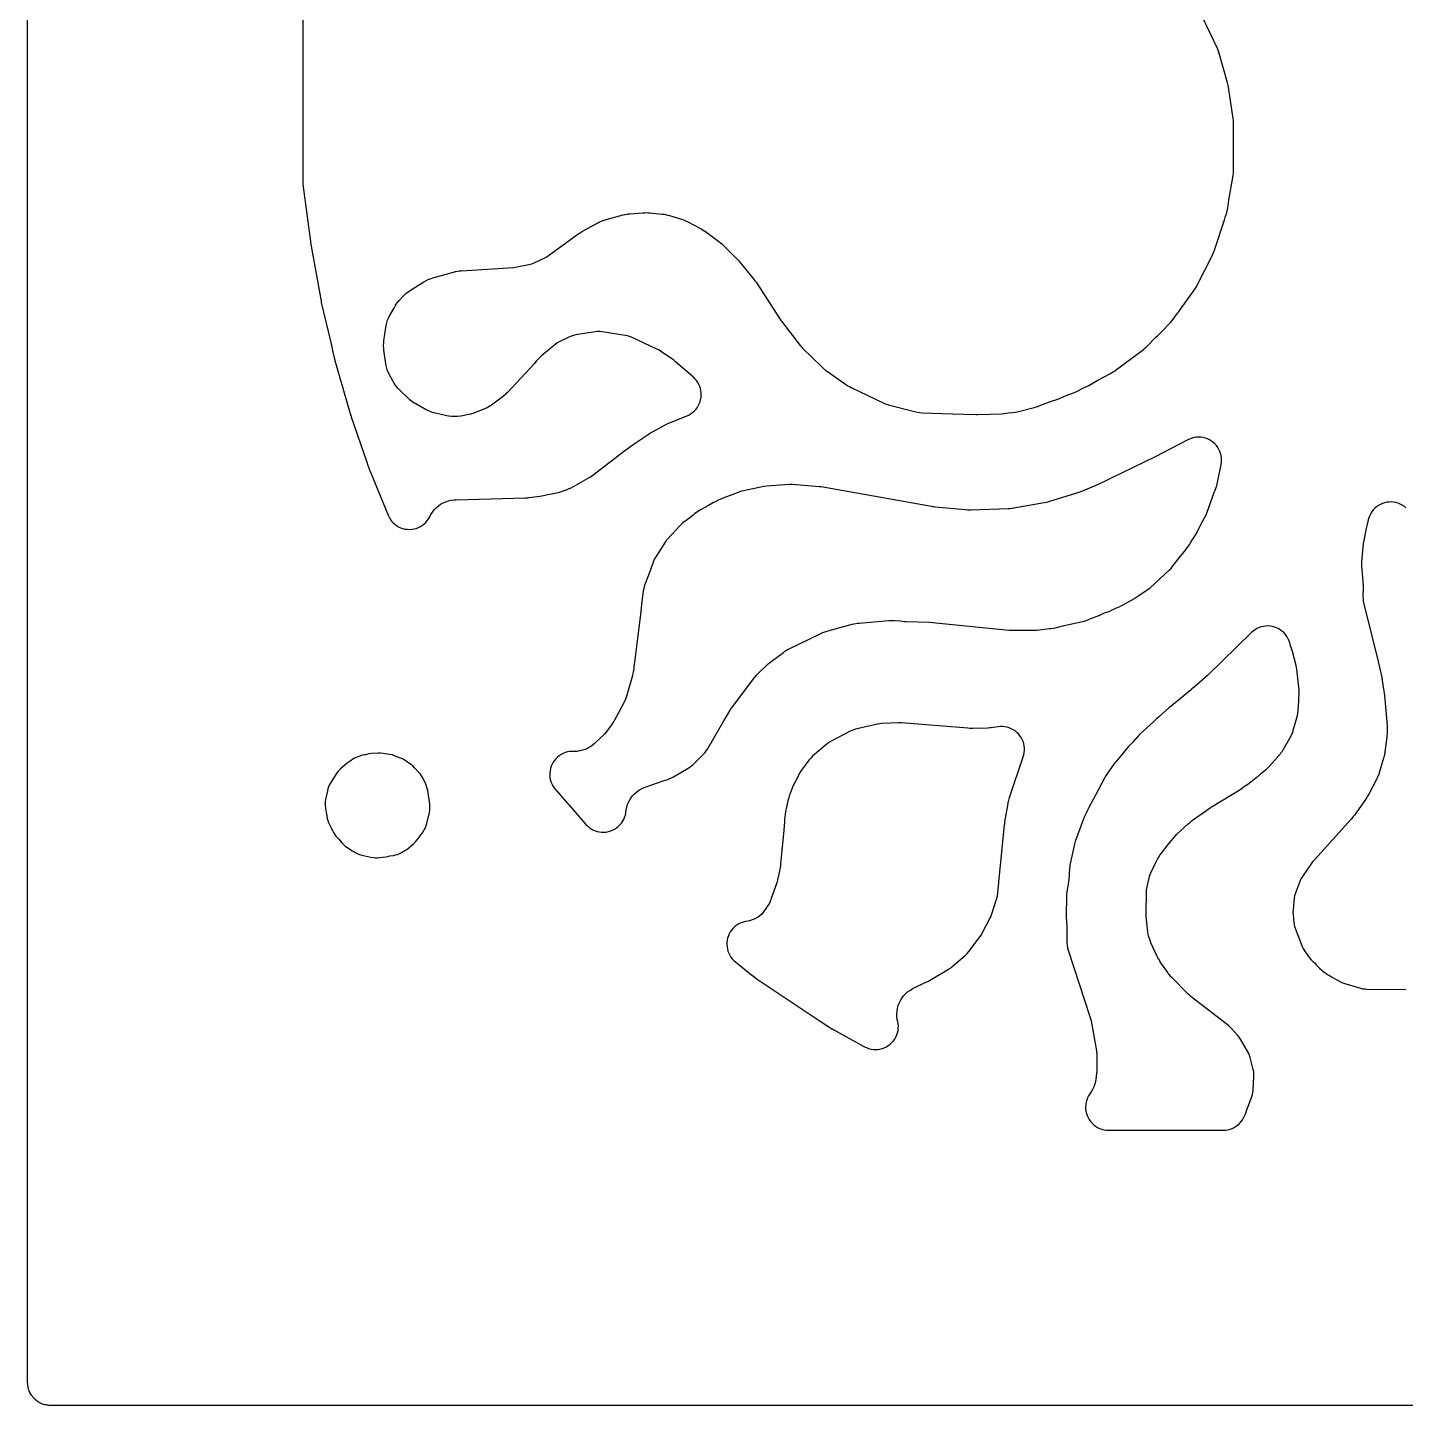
# Model space of a CAD drawing. Header units: millimetres. Extents: x 0 to 300, y 0 to 300.
# Drawn here: x -0.1 to 150, y -0.1 to 150 of the extents above; entities that cross this region are included whole.
import ezdxf

# ---------------------------------------------------------------- set-up
doc = ezdxf.new("R2010")
doc.units = ezdxf.units.MM
doc.layers.add('CUT', color=7, linetype='CONTINUOUS')

msp = doc.modelspace()

# ---------------------------------------------------------------- linework, layer by layer
at = {"layer": 'CUT'}
for points in [[(297.0775, -0.15), (7.3913, -0.15), (3, -0.15), (2.9457, -0.15), (2.4114, -0.15), (2.2197, -0.1406), (2.1053, -0.135), (1.9757, -0.1157), (1.8629, -0.099), (1.8116, -0.0862), (1.8032, -0.0841), (1.7889, -0.0805), (1.7352, -0.067), (1.6252, -0.0395), (1.5241, -0.0033), (1.5123, 0.0009), (1.5061, 0.0031), (1.5006, 0.0051), (1.3944, 0.0431), (1.3265, 0.0752), (1.2828, 0.0959), (1.2757, 0.0992), (1.274, 0.1), (1.1729, 0.1479), (1.1319, 0.1724), (1.1234, 0.1776), (1.0928, 0.1959), (1.0578, 0.2169), (0.9627, 0.2738), (0.8821, 0.3336), (0.8821, 0.3337), (0.8811, 0.3344), (0.854, 0.3545), (0.7659, 0.4198), (0.7205, 0.461), (0.7179, 0.4634), (0.6943, 0.4847), (0.6645, 0.5118), (0.5844, 0.5844), (0.5323, 0.6418), (0.5165, 0.6593), (0.5038, 0.6732), (0.4911, 0.6873), (0.4198, 0.7659), (0.3356, 0.8795), (0.2738, 0.9627), (0.1994, 1.087), (0.1479, 1.1729), (0.1411, 1.1873), (0.1324, 1.2057), (0.1176, 1.2368), (0.0838, 1.3083), (0.0431, 1.3944), (-0.01, 1.5428), (-0.0395, 1.6252), (-0.0812, 1.7916), (-0.099, 1.8629), (-0.129, 2.065), (-0.135, 2.1053), (-0.15, 2.4114), (-0.15, 297.5872)], [(29.85, 152.5182), (29.85, 132.9632), (29.872, 132.6321), (30.666, 126.6904), (30.6753, 126.6269), (30.6776, 126.6127), (30.6855, 126.5659), (31.8324, 120.1721), (31.837, 120.147), (31.8379, 120.1425), (31.8603, 120.0372), (32.9224, 115.5172), (33.0757, 114.8133), (33.0826, 114.7823), (33.0839, 114.7769), (33.1173, 114.648), (33.1682, 114.4713), (33.3128, 113.8556), (33.3185, 113.832), (33.3195, 113.8278), (33.3458, 113.7292), (35.0888, 107.6978), (35.0957, 107.6745), (35.0969, 107.6704), (35.1282, 107.5731), (36.8251, 102.6498), (36.9398, 102.2869), (37.0228, 102.0621), (37.048, 102.003), (37.1603, 101.6772), (37.1695, 101.6509), (37.1712, 101.6462), (37.2131, 101.5369), (39.1347, 96.8609), (39.2402, 96.6364), (39.3675, 96.4234), (39.5153, 96.2242), (39.6821, 96.0405), (39.8663, 95.8743), (40.0661, 95.7272), (40.2794, 95.6005), (40.5043, 95.4957), (40.7384, 95.4137), (40.9795, 95.3552), (41.2253, 95.321), (41.4732, 95.3113), (41.7208, 95.3262), (41.9658, 95.3655), (42.2056, 95.429), (42.438, 95.5159), (42.6606, 95.6254), (42.8712, 95.7565), (43.0679, 95.9078), (43.2486, 96.0778), (43.4115, 96.2649), (43.5551, 96.4672), (43.6779, 96.6828), (43.8126, 96.949), (43.9777, 97.2088), (44.1674, 97.4511), (44.3799, 97.6738), (44.6131, 97.8746), (44.8649, 98.0517), (45.1327, 98.2033), (45.4141, 98.328), (45.7063, 98.4246), (46.0066, 98.4922), (46.3414, 98.5337), (46.3741, 98.5361), (46.5575, 98.5453), (54.1189, 98.7381), (54.3645, 98.7617), (54.3717, 98.7622), (54.382, 98.7634), (54.4691, 98.7718), (54.5192, 98.7802), (55.6749, 98.9216), (55.8774, 98.9549), (56.0765, 99.0047), (56.3699, 99.0909), (57.3066, 99.2482), (57.5043, 99.2897), (57.6981, 99.347), (58.6621, 99.6751), (58.8729, 99.7577), (59.0755, 99.8591), (61.1289, 101.0058), (61.2888, 101.1031), (61.441, 101.2121), (64.1487, 103.3097), (64.2728, 103.4019), (64.4188, 103.5105), (64.7866, 103.7842), (65.8517, 104.5764), (67.4606, 105.6558), (67.6189, 105.7564), (67.728, 105.8219), (67.8911, 105.9144), (69.5515, 106.8021), (69.745, 106.8984), (69.8782, 106.96), (70.0769, 107.0451), (71.6758, 107.6756), (71.8979, 107.776), (72.1092, 107.8975), (72.3076, 108.039), (72.4913, 108.1991), (72.6585, 108.3764), (72.8077, 108.5691), (72.9374, 108.7755), (73.0465, 108.9934), (73.1337, 109.221), (73.1984, 109.4559), (73.2399, 109.6961), (73.2579, 109.9392), (73.252, 110.1828), (73.2225, 110.4247), (73.1696, 110.6626), (73.0937, 110.8942), (72.9957, 111.1173), (72.8764, 111.3299), (72.737, 111.5298), (72.5788, 111.7151), (72.4032, 111.8842), (70.4709, 113.5721), (70.2599, 113.7372), (68.8151, 114.7486), (68.6309, 114.866), (68.4371, 114.9668), (65.6741, 116.2539), (65.4521, 116.3446), (65.2225, 116.4136), (64.9873, 116.4603), (62.4596, 116.8374), (62.2098, 116.8619), (61.9588, 116.8613), (61.7091, 116.8355), (59.5932, 116.5086), (59.3525, 116.4592), (59.1179, 116.3864), (58.8915, 116.291), (57.7963, 115.7644), (57.5338, 115.6181), (57.2906, 115.4414), (56.0577, 114.4263), (55.813, 114.1956), (55.6273, 113.9952), (55.5614, 113.9372), (55.4207, 113.8031), (55.2908, 113.6585), (55.0793, 113.4039), (52.1432, 110.2358), (52.0176, 110.1066), (51.9946, 110.0841), (51.7256, 109.8446), (51.7005, 109.8244), (51.5577, 109.7146), (50.4003, 108.8687), (50.2719, 108.7789), (50.2486, 108.7633), (50.0026, 108.6133), (49.745, 108.4843), (49.7194, 108.4728), (49.5752, 108.4116), (48.5719, 108.0104), (48.415, 107.9517), (48.3867, 107.9418), (48.1601, 107.8739), (48.0766, 107.8559), (47.2409, 107.6952), (47.065, 107.6657), (47.0334, 107.6612), (46.6785, 107.6274), (46.6467, 107.6259), (46.4684, 107.6218), (46.157, 107.6219), (46.0454, 107.6261), (45.7398, 107.6651), (45.7103, 107.6702), (45.5458, 107.7025), (44.3063, 107.975), (44.1321, 108.0177), (44.1011, 108.0261), (43.7874, 108.1273), (43.4848, 108.258), (43.456, 108.2721), (43.2968, 108.3548), (42.1519, 108.9854), (42.01, 109.0676), (41.9849, 109.0829), (41.7345, 109.2509), (41.4997, 109.4402), (41.4776, 109.4596), (41.3569, 109.5707), (40.3782, 110.512), (40.2421, 110.6498), (40.2184, 110.6751), (39.9887, 110.947), (39.7882, 111.2412), (39.7702, 111.2708), (39.6738, 111.4388), (39.2922, 112.146), (39.2158, 112.2954), (39.2027, 112.3225), (39.0811, 112.606), (38.9936, 112.8735), (38.9244, 113.1742), (38.919, 113.2037), (38.8924, 113.3694), (38.6914, 114.8291), (38.6721, 114.9982), (38.6693, 115.0285), (38.6549, 115.3409), (38.6689, 115.6533), (38.6716, 115.6836), (38.6907, 115.8527), (38.8911, 117.3226), (38.9182, 117.4924), (38.9237, 117.5227), (38.9949, 117.8307), (39.0854, 118.1046), (39.2116, 118.3944), (39.2251, 118.422), (39.3045, 118.5746), (39.8187, 119.5106), (39.9316, 119.7024), (39.9527, 119.7359), (40.2116, 120.0976), (40.2365, 120.1284), (40.3816, 120.2972), (40.7069, 120.6536), (40.8219, 120.7741), (40.8429, 120.7951), (41.0684, 121.002), (41.3114, 121.188), (41.3358, 121.205), (41.4744, 121.2972), (43.0167, 122.2741), (43.1735, 122.3681), (43.2019, 122.3842), (43.5018, 122.5355), (43.8151, 122.6568), (43.846, 122.6671), (44.0208, 122.7205), (46.2834, 123.3519), (46.472, 123.3993), (46.5059, 123.4069), (46.8892, 123.4721), (46.9236, 123.4761), (47.1173, 123.4937), (52.8334, 123.8638), (53.1647, 123.9076), (54.491, 124.1743), (54.784, 124.252), (55.0655, 124.3646), (56.2094, 124.9046), (56.4211, 125.0173), (56.6211, 125.1497), (59.6573, 127.3776), (59.8559, 127.5138), (59.9936, 127.6018), (60.2006, 127.725), (61.9836, 128.7096), (62.1864, 128.8137), (62.223, 128.8311), (62.6456, 129.0013), (62.684, 129.0142), (62.9023, 129.0798), (64.7537, 129.575), (64.9176, 129.6149), (64.947, 129.6214), (65.2794, 129.6789), (65.3093, 129.6827), (65.4771, 129.7002), (66.914, 129.8175), (67.0823, 129.8274), (67.1124, 129.8285), (67.4494, 129.8257), (67.4796, 129.8241), (67.6477, 129.8113), (69.017, 129.6761), (69.204, 129.6529), (69.2372, 129.6479), (69.6064, 129.5735), (69.639, 129.5652), (69.8204, 129.5141), (71.1274, 129.1107), (71.2887, 129.0568), (71.3174, 129.0466), (71.6318, 128.9173), (71.6594, 128.9044), (71.8119, 128.8292), (73.1814, 128.1148), (73.315, 128.0416), (73.3387, 128.028), (73.5964, 127.8657), (73.6189, 127.8502), (73.7426, 127.7614), (75.1617, 126.6974), (75.3589, 126.5389), (75.4891, 126.4268), (75.6752, 126.2553), (77.1068, 124.8438), (77.2491, 124.6955), (77.343, 124.5922), (77.477, 124.4364), (78.9185, 122.664), (79.0389, 122.5078), (79.1178, 122.3995), (79.2298, 122.2372), (81.8887, 118.1576), (81.9095, 118.1262), (81.9133, 118.1205), (82.0059, 117.9921), (84.0513, 115.3347), (84.2865, 115.0701), (86.394, 113.014), (86.5454, 112.8779), (86.7074, 112.7545), (86.7581, 112.7191), (86.843, 112.6423), (87.0192, 112.5093), (89.2513, 110.9744), (89.4168, 110.8698), (89.59, 110.7786), (93.1618, 109.0718), (93.4043, 108.9712), (93.6559, 108.8966), (93.7772, 108.8675), (96.7919, 108.0902), (97.0684, 108.0354), (97.3493, 108.012), (100.6784, 107.9231), (103.1697, 107.8177), (103.376, 107.8174), (105.9704, 107.9219), (106.2757, 107.9531), (106.7125, 108.025), (107.2273, 108.0562), (107.4662, 108.0822), (107.7016, 108.1311), (109.5479, 108.6082), (109.795, 108.6859), (111.3396, 109.2612), (112.1333, 109.5131), (112.382, 109.6068), (113.0246, 109.8888), (113.9413, 110.2302), (114.2485, 110.3689), (114.8408, 110.6859), (115.1776, 110.8337), (115.4147, 110.9532), (116.4899, 111.5685), (117.9271, 112.3377), (118.0861, 112.4305), (118.2378, 112.5348), (121.4545, 114.9234), (121.6062, 115.0455), (121.7479, 115.179), (122.8396, 116.2908), (122.9712, 116.4096), (123.1648, 116.6046), (123.3271, 116.7873), (124.4653, 117.9464), (124.5912, 118.0847), (124.7064, 118.2319), (125.1754, 118.8796), (125.2643, 118.9922), (125.4813, 119.3021), (126.9878, 121.383), (127.0945, 121.543), (127.1887, 121.7108), (128.9769, 125.2075), (129.0586, 125.3839), (129.1264, 125.5662), (129.2168, 125.8416), (129.2394, 125.8905), (129.308, 126.077), (130.269, 129.047), (130.4065, 129.4659), (130.4134, 129.4936), (130.5286, 129.8496), (130.5909, 130.0786), (130.6312, 130.3125), (130.7375, 131.1729), (131.2234, 133.8797), (131.2528, 134.0987), (131.2627, 134.3194), (131.2668, 139.6938), (131.2596, 139.8854), (131.2378, 140.0759), (130.8208, 142.7857), (130.8, 142.9742), (130.7677, 143.1837), (130.7455, 143.2755), (130.685, 143.6683), (130.6193, 143.9703), (129.6699, 147.3175), (129.6032, 147.5196), (129.5195, 147.7152), (127.8464, 151.2086)], [(150.0424, 97.6786), (149.8494, 97.8323), (149.6423, 97.9662), (149.4229, 98.079), (149.1935, 98.1697), (148.9563, 98.2374), (148.7136, 98.2813), (148.4677, 98.3011), (148.2211, 98.2966), (147.9761, 98.2678), (147.7351, 98.215), (147.5006, 98.1387), (147.2746, 98.0396), (147.0596, 97.9188), (146.8575, 97.7774), (146.6703, 97.6167), (146.4999, 97.4384), (146.3478, 97.2441), (146.2157, 97.0358), (146.1047, 96.8155), (146.016, 96.5853), (145.9504, 96.3475), (145.9123, 96.1771), (145.8912, 96.1162), (145.8291, 95.9073), (145.7853, 95.6937), (145.7378, 95.3964), (145.4514, 94.1145), (145.4003, 93.7823), (145.229, 91.7797), (145.22, 91.581), (145.2267, 91.3822), (145.3563, 89.6308), (145.3743, 89.3577), (145.3799, 89.3129), (145.4071, 88.9447), (145.3737, 88.0034), (145.3763, 87.7711), (145.4004, 87.5401), (145.4458, 87.3123), (146.9199, 81.3763), (147.4166, 79.1746), (147.4428, 79.0483), (147.4592, 78.962), (147.4811, 78.8346), (147.7338, 77.1964), (147.9917, 73.928), (148.0032, 73.6533), (148.0042, 73.4667), (147.9956, 73.1919), (147.9615, 72.69), (147.7623, 71.058), (147.7398, 70.9012), (147.7352, 70.8732), (147.6704, 70.5632), (147.6634, 70.5357), (147.6213, 70.383), (147.143, 68.7826), (147.0862, 68.6083), (147.0753, 68.5774), (146.9367, 68.2383), (146.9228, 68.2086), (146.8412, 68.0445), (146.0048, 66.461), (145.8776, 66.239), (145.7863, 66.0914), (145.6443, 65.8786), (144.4321, 64.1893), (144.3057, 64.0231), (144.2168, 63.9128), (144.0814, 63.7539), (140.0792, 59.3156), (139.8886, 59.0762), (138.7737, 57.4855), (138.6141, 57.2254), (138.4874, 56.9477), (138.0402, 55.7844), (137.9708, 55.5773), (137.9198, 55.365), (137.8875, 55.149), (137.7509, 53.8521), (137.7372, 53.5936), (137.7503, 53.3351), (137.8369, 52.4908), (137.8692, 52.2723), (137.9206, 52.0575), (137.9907, 51.8481), (138.7547, 49.8631), (138.8437, 49.6594), (138.9504, 49.4644), (139.074, 49.2797), (139.5573, 48.6227), (139.7433, 48.3986), (139.9541, 48.1975), (140.1081, 48.0669), (140.2764, 47.8548), (140.4439, 47.6643), (140.6299, 47.4918), (141.13, 47.0731), (141.3464, 46.9109), (141.5791, 46.7731), (141.7334, 46.6927), (141.9258, 46.5481), (142.1817, 46.3997), (143.0803, 45.947), (143.2936, 45.8518), (143.5148, 45.7769), (145.1128, 45.3178), (145.3338, 45.265), (145.5587, 45.2326), (145.7856, 45.2207), (149.8217, 45.1923), (150.0412, 45.2004)]]:
    msp.add_lwpolyline(points, dxfattribs=at)
for points in [[(58.4413, 70.9886), (58.214, 70.8981), (57.9967, 70.7857), (57.7913, 70.6526), (57.6, 70.5001), (57.4245, 70.3296), (57.2665, 70.1428), (57.1275, 69.9414), (57.0088, 69.7274), (56.9117, 69.5029), (56.837, 69.2699), (56.7854, 69.0307), (56.7574, 68.7876), (56.7533, 68.543), (56.7732, 68.2991), (56.8168, 68.0583), (56.8837, 67.823), (56.9734, 67.5953), (57.0848, 67.3775), (57.217, 67.1716), (57.3687, 66.9796), (58.587, 65.584), (58.8351, 65.2941), (58.9016, 65.2237), (60.6922, 63.1727), (60.8627, 62.9957), (61.0498, 62.8363), (61.2516, 62.6961), (61.4662, 62.5763), (61.6916, 62.4782), (61.9255, 62.4028), (62.1656, 62.3506), (62.4098, 62.3223), (62.6555, 62.3181), (62.9004, 62.338), (63.1423, 62.3819), (63.3786, 62.4493), (63.6072, 62.5396), (63.8258, 62.6519), (64.0323, 62.7851), (64.2247, 62.938), (64.4013, 63.109), (64.5601, 63.2965), (64.6998, 63.4987), (64.8189, 63.7137), (64.9164, 63.9393), (64.9913, 64.1734), (65.0428, 64.4137), (65.0615, 64.5788), (65.0624, 64.5787), (65.0626, 64.5808), (65.1169, 64.914), (65.196, 65.2117), (65.3037, 65.5002), (65.4392, 65.7768), (65.6011, 66.0388), (65.7879, 66.2837), (65.9977, 66.5092), (66.2285, 66.713), (66.4782, 66.8934), (66.7444, 67.0484), (67.0513, 67.1889), (67.0818, 67.2011), (67.2539, 67.2651), (69.1069, 67.9029), (69.3437, 67.9789), (69.5069, 68.0406), (69.7779, 68.1339), (70.0045, 68.2244), (70.2212, 68.3367), (71.8542, 69.2864), (72.0372, 69.4038), (72.2093, 69.5366), (72.3692, 69.6839), (73.5358, 70.856), (73.6805, 71.0143), (73.811, 71.1844), (73.9264, 71.3651), (75.7236, 74.4634), (76.3612, 75.5461), (76.4278, 75.6468), (76.5549, 75.8272), (78.9938, 79.0798), (79.0924, 79.2057), (79.1105, 79.2278), (79.3234, 79.4664), (79.3434, 79.4869), (79.4573, 79.5991), (80.5673, 80.6475), (80.7319, 80.7941), (80.8465, 80.8902), (81.0194, 81.0268), (82.209, 81.9112), (82.3514, 82.012), (82.3772, 82.0294), (82.6752, 82.2106), (82.7026, 82.2255), (82.8576, 82.3055), (86.2217, 83.9439), (86.3802, 84.0166), (86.4088, 84.0289), (86.735, 84.1518), (86.7646, 84.1614), (86.9316, 84.2113), (89.7156, 84.9735), (89.8837, 85.0154), (89.9139, 85.0222), (90.2548, 85.0824), (90.2855, 85.0864), (90.4577, 85.1046), (93.7148, 85.3739), (93.9366, 85.3857), (94.0874, 85.3892), (94.3096, 85.3878), (94.9747, 85.3638), (95.1079, 85.3266), (95.3505, 85.2841), (95.5961, 85.2656), (98.0934, 85.2012), (106.8337, 84.3295), (107.1067, 84.3173), (109.8428, 84.3446), (110.13, 84.3641), (111.2055, 84.4994), (111.2662, 84.504), (111.3408, 84.5165), (111.6756, 84.5586), (111.9756, 84.6152), (112.802, 84.8239), (114.6736, 85.227), (114.8838, 85.2819), (115.0885, 85.3549), (115.4701, 85.5099), (115.6581, 85.5722), (116.0209, 85.7221), (116.4083, 85.8482), (116.6814, 85.9552), (117.2199, 86.2036), (117.7735, 86.4187), (118.0327, 86.5368), (118.155, 86.6011), (118.4325, 86.7139), (118.5123, 86.7515), (118.8141, 86.8762), (119.0866, 87.0087), (120.4706, 87.7884), (120.5022, 87.8066), (120.5081, 87.81), (120.6381, 87.8912), (120.7707, 87.9798), (120.8162, 88.0084), (120.8469, 88.0307), (121.866, 88.7116), (122.0221, 88.8249), (122.1691, 88.9499), (124.3037, 90.9123), (124.4574, 91.0665), (124.5971, 91.2334), (125.4974, 92.41), (125.7096, 92.6431), (125.9222, 92.9117), (126.2754, 93.4266), (126.4875, 93.7038), (126.5952, 93.856), (126.6913, 94.0158), (126.7397, 94.1037), (126.9808, 94.4552), (127.1552, 94.7512), (127.4362, 95.3133), (127.5003, 95.4184), (127.6406, 95.6827), (127.7846, 95.9984), (128.2349, 96.815), (128.326, 96.9973), (128.4019, 97.1864), (129.168, 99.3459), (129.2091, 99.4583), (129.2151, 99.4787), (129.4292, 100.0822), (129.5261, 100.4358), (129.9087, 102.3817), (129.944, 102.623), (129.9557, 102.8665), (129.9435, 103.11), (129.9077, 103.3512), (129.8486, 103.5878), (129.7667, 103.8174), (129.6628, 104.038), (129.538, 104.2475), (129.3933, 104.4437), (129.2302, 104.625), (129.0502, 104.7895), (128.855, 104.9357), (128.6466, 105.0621), (128.4268, 105.1677), (128.1977, 105.2513), (127.9616, 105.3123), (127.7207, 105.3499), (127.4773, 105.3639), (127.2337, 105.3541), (126.9921, 105.3207), (126.755, 105.2638), (126.5246, 105.1841), (126.303, 105.0824), (122.7317, 103.2268), (117.9305, 100.8892), (117.3623, 100.6126), (117.288, 100.5764), (116.5284, 100.2066), (114.8867, 99.5153), (114.7112, 99.4465), (114.5908, 99.4028), (114.412, 99.343), (111.1983, 98.356), (110.9854, 98.2974), (110.8397, 98.2619), (110.6237, 98.2159), (107.3125, 97.6128), (107.1758, 97.5905), (107.1513, 97.587), (106.876, 97.5576), (106.8512, 97.5559), (106.7129, 97.5488), (102.6752, 97.4177), (102.441, 97.4174), (102.2821, 97.4222), (102.0483, 97.4365), (98.7606, 97.7414), (98.6046, 97.7592), (98.4988, 97.7735), (98.3437, 97.7978), (86.3461, 99.9344), (86.1095, 99.965), (83.21, 100.1996), (83.0197, 100.2078), (82.8293, 100.2014), (80.4245, 100.0287), (80.0957, 99.983), (77.8491, 99.5169), (77.6567, 99.4689), (77.4686, 99.4058), (75.3494, 98.6002), (75.0396, 98.4576), (74.7677, 98.3091), (74.7638, 98.3075), (74.5852, 98.2276), (74.4134, 98.1339), (74.0533, 97.919), (73.1767, 97.4403), (73.0125, 97.3424), (72.8564, 97.2321), (72.6893, 97.1044), (72.5261, 96.9978), (72.3669, 96.8745), (72.1504, 96.6924), (71.2373, 95.9942), (71.0699, 95.8542), (70.9154, 95.7002), (69.5839, 94.252), (69.4452, 94.0875), (69.3212, 93.9117), (68.3071, 92.3339), (68.1712, 92.0943), (68.0624, 91.8413), (67.6823, 90.8026), (67.1196, 89.3217), (67.0305, 89.0373), (67.0085, 88.9192), (66.9992, 88.8887), (66.9483, 88.6087), (66.7664, 87.1379), (66.7503, 87.0575), (66.7136, 86.8108), (66.6666, 86.3311), (66.0961, 81.7185), (65.9824, 80.8101), (65.9324, 80.4111), (65.9042, 80.186), (65.8645, 79.869), (65.8609, 79.8469), (65.8046, 79.5677), (65.7986, 79.5428), (65.7625, 79.405), (65.1508, 77.2374), (65.0907, 77.0445), (65.0791, 77.0104), (64.9283, 76.6359), (64.9131, 76.6033), (64.8228, 76.4226), (63.8035, 74.5142), (63.7245, 74.3736), (63.7098, 74.3488), (63.5341, 74.0785), (63.5173, 74.055), (63.4209, 73.9257), (62.7069, 73.0106), (61.6421, 71.9761), (61.6018, 71.9412), (61.4616, 71.8256), (61.4361, 71.8055), (61.1637, 71.6122), (60.8993, 71.4608), (60.6214, 71.3356), (60.3328, 71.2379), (60.036, 71.1686), (59.734, 71.1284), (59.4294, 71.1175), (59.4054, 71.119), (59.1608, 71.1221), (58.917, 71.1012), (58.6764, 71.0566)], [(115.2018, 32.9076), (115.1584, 32.6621), (115.1396, 32.4135), (115.1457, 32.1643), (115.1766, 31.9169), (115.232, 31.6738), (115.3113, 31.4375), (115.4138, 31.2102), (115.5384, 30.9943), (115.6838, 30.7918), (115.8487, 30.6048), (116.0315, 30.4352), (116.2302, 30.2847), (116.4429, 30.1546), (116.6675, 30.0464), (116.9017, 29.9611), (117.1433, 29.8996), (117.3898, 29.8624), (117.6388, 29.85), (118.0955, 29.85), (119.9584, 29.85), (130.153, 29.85), (130.3996, 29.8622), (130.6437, 29.8986), (130.8831, 29.959), (131.1154, 30.0427), (131.3383, 30.1488), (131.5496, 30.2765), (131.7473, 30.4243), (131.9294, 30.591), (132.0943, 30.7748), (132.2402, 30.9739), (132.3657, 31.1865), (132.4697, 31.4104), (132.5259, 31.5491), (132.5648, 31.6331), (132.5762, 31.6575), (132.5988, 31.7053), (132.6942, 31.9372), (133.2547, 33.52), (133.3212, 33.7394), (133.3673, 33.9639), (133.3927, 34.1917), (133.4899, 35.6805), (133.4931, 35.9459), (133.4681, 36.2102), (133.4153, 36.4703), (133.0787, 37.7694), (133.014, 37.9806), (132.9308, 38.1851), (132.8299, 38.3816), (132.0423, 39.7618), (131.8906, 39.9961), (131.7137, 40.2121), (131.0619, 40.923), (130.9106, 41.0745), (130.7469, 41.2125), (126.812, 44.2502), (126.627, 44.4027), (126.5048, 44.5102), (126.33, 44.6742), (124.5708, 46.433), (124.4515, 46.558), (124.4307, 46.5808), (124.21, 46.8464), (124.1914, 46.871), (124.0904, 47.0112), (123.3589, 48.0777), (123.2768, 48.2027), (123.2626, 48.2253), (123.1136, 48.4846), (123.1012, 48.5083), (123.0346, 48.6422), (122.2612, 50.278), (122.2538, 50.2949), (122.2107, 50.4191), (122.1783, 50.5128), (122.1063, 50.7205), (122.009, 51.001), (121.9602, 51.2147), (121.954, 51.2505), (121.925, 51.4516), (121.7662, 52.8097), (121.7457, 53.0594), (121.7348, 53.3877), (121.7333, 53.4974), (121.7805, 55.7597), (121.791, 55.9725), (121.7939, 56.0104), (121.7978, 56.0387), (122.1154, 57.4858), (122.123, 57.5103), (122.2605, 57.8823), (122.2696, 57.9035), (122.6722, 58.7297), (122.9918, 59.3751), (123.0769, 59.5369), (123.0928, 59.5654), (123.2861, 59.8755), (123.3047, 59.9024), (123.4125, 60.05), (124.0914, 60.9342), (125.1046, 62.0845), (126.3088, 63.2121), (126.4919, 63.3727), (126.6196, 63.4776), (126.8127, 63.626), (128.704, 64.9838), (128.8129, 65.0591), (128.8877, 65.1089), (128.9252, 65.1329), (131.9875, 66.9843), (132.2293, 67.1507), (132.3476, 67.2427), (132.7107, 67.4663), (132.9883, 67.6647), (133.7016, 68.2518), (133.7411, 68.2775), (133.9512, 68.4304), (134.1443, 68.6042), (134.2124, 68.6722), (134.843, 69.1913), (134.9954, 69.3275), (135.1362, 69.4758), (135.7538, 70.1821), (136.0842, 70.5423), (136.106, 70.5641), (136.1622, 70.6273), (136.1828, 70.6498), (136.1902, 70.6588), (136.3038, 70.7868), (136.356, 70.862), (136.3644, 70.8723), (136.3793, 70.8955), (136.3857, 70.9046), (136.4267, 70.9516), (136.5848, 71.1522), (136.7217, 71.368), (137.5432, 72.8227), (137.6369, 73.0059), (137.7152, 73.1961), (137.7776, 73.3921), (138.2246, 75.0254), (138.2801, 75.2796), (138.3089, 75.5382), (138.3731, 76.626), (138.3772, 76.6604), (138.3809, 76.7594), (138.4198, 77.4197), (138.4235, 77.6265), (138.41, 77.8329), (138.1727, 80.0503), (138.1412, 80.2601), (138.092, 80.4664), (137.8954, 81.1596), (137.6916, 82.0125), (137.5942, 82.327), (137.4798, 82.6253), (137.4308, 82.798), (137.3938, 82.947), (137.328, 83.142), (137.3171, 83.1704), (137.3059, 83.1957), (137.3026, 83.2056), (137.2511, 83.3195), (137.216, 83.3988), (137.2125, 83.405), (137.2012, 83.4301), (137.0782, 83.6436), (136.9347, 83.8439), (136.7723, 84.0291), (136.5923, 84.1975), (136.3967, 84.3473), (136.1874, 84.4771), (135.9662, 84.5857), (135.7354, 84.672), (135.4973, 84.7351), (135.2541, 84.7745), (135.0082, 84.7898), (134.7619, 84.7808), (134.5178, 84.7476), (134.2781, 84.6906), (134.0452, 84.6102), (133.8214, 84.5073), (133.6087, 84.3828), (133.4094, 84.2381), (133.2252, 84.0744), (128.4394, 79.3778), (126.9654, 78.127), (126.8448, 78.0246), (126.7388, 77.9346), (126.6784, 77.8834), (124.2721, 75.9107), (124.2527, 75.8946), (124.2492, 75.8916), (124.1691, 75.8217), (123.0986, 74.8455), (122.8716, 74.6529), (122.8436, 74.6288), (122.8386, 74.6244), (122.725, 74.5186), (122.5488, 74.3442), (121.036, 72.9647), (120.8369, 72.7612), (120.6041, 72.4945), (120.5633, 72.456), (120.4075, 72.2787), (120.317, 72.1655), (120.1149, 71.9339), (119.8271, 71.6488), (119.5952, 71.3843), (119.3259, 71.0297), (118.4606, 70.038), (118.2952, 69.8267), (117.4003, 68.5465), (117.2304, 68.2659), (116.2286, 66.3359), (115.4892, 64.9903), (115.3948, 64.7997), (115.317, 64.6018), (115.3072, 64.5735), (115.2852, 64.5318), (115.2114, 64.3761), (115.0002, 63.9692), (114.8654, 63.66), (114.0262, 61.3157), (113.937, 61.0042), (113.4446, 58.7394), (113.4115, 58.5534), (113.3925, 58.3654), (113.3126, 57.0977), (113.081, 55.5922), (113.0521, 55.2447), (113.0264, 53.286), (113.0347, 53.0472), (113.1152, 52.0741), (113.1191, 50.2429), (113.1335, 49.981), (113.1751, 49.722), (113.2437, 49.4689), (115.6171, 42.2356), (115.6918, 41.9769), (115.7361, 41.7996), (115.7921, 41.5361), (116.3258, 38.4882), (116.3504, 38.3277), (116.3541, 38.2989), (116.3823, 37.9756), (116.3835, 37.9466), (116.3871, 37.7843), (116.3873, 36.7224), (116.3784, 36.4636), (116.3663, 36.2882), (116.3395, 36.0307), (116.2493, 35.3807), (116.2199, 35.2009), (116.2138, 35.1689), (116.1358, 34.8432), (116.0361, 34.5544), (115.9088, 34.2766), (115.7552, 34.0124), (115.6099, 33.8107), (115.4745, 33.6014), (115.3607, 33.3796), (115.2695, 33.1476)], [(77.2838, 52.2828), (77.0817, 52.1501), (76.8934, 51.9984), (76.7206, 51.8293), (76.5649, 51.6443), (76.4279, 51.4451), (76.3107, 51.2336), (76.2145, 51.0118), (76.1402, 50.7818), (76.0884, 50.5456), (76.0597, 50.3055), (76.0544, 50.0638), (76.0724, 49.8227), (76.1136, 49.5844), (76.1776, 49.3513), (76.2639, 49.1254), (76.3715, 48.9089), (76.4996, 48.7039), (76.6469, 48.5121), (76.812, 48.3355), (76.9935, 48.1757), (78.7795, 46.7494), (78.9477, 46.6262), (78.9979, 46.5925), (79.3989, 46.2759), (79.5652, 46.1554), (86.121, 41.8023), (87.2925, 41.017), (87.4992, 40.8925), (87.5127, 40.886), (87.5173, 40.8829), (87.7112, 40.7654), (91.0446, 38.9455), (91.269, 38.8372), (91.503, 38.7517), (91.7444, 38.69), (91.9907, 38.6525), (92.2395, 38.6398), (92.4884, 38.6519), (92.7348, 38.6888), (92.9763, 38.7499), (93.2105, 38.8348), (93.4352, 38.9426), (93.6479, 39.0722), (93.8468, 39.2224), (94.0296, 39.3916), (94.1948, 39.5781), (94.3405, 39.7802), (94.4654, 39.9958), (94.5683, 40.2227), (94.648, 40.4588), (94.7039, 40.7016), (94.7353, 40.9487), (94.7419, 41.1978), (94.7237, 41.4463), (94.6809, 41.6917), (94.6294, 41.919), (94.5913, 42.2201), (94.5823, 42.5234), (94.6027, 42.8262), (94.6521, 43.1256), (94.7301, 43.4189), (94.836, 43.7032), (94.9689, 43.9761), (95.1274, 44.2348), (95.3101, 44.4771), (95.5154, 44.7007), (95.7412, 44.9034), (95.9855, 45.0834), (96.271, 45.254), (96.2996, 45.2692), (96.4612, 45.3505), (97.7506, 45.9606), (97.9443, 46.0629), (100.216, 47.3928), (100.4075, 47.5169), (100.5868, 47.6579), (102.0584, 48.9284), (102.2484, 49.1108), (102.4181, 49.3121), (103.6669, 50.9622), (103.7864, 51.1348), (103.8911, 51.3169), (104.7241, 52.9176), (104.8124, 53.1062), (104.8847, 53.3015), (105.4704, 55.1102), (105.5392, 55.3693), (105.5798, 55.6342), (105.6367, 56.2089), (105.6599, 56.3827), (105.7021, 56.8696), (106.32, 63.1126), (106.3338, 63.2323), (106.3444, 63.3135), (106.3621, 63.4327), (106.6948, 65.4568), (106.7229, 65.6084), (106.7285, 65.6354), (106.8033, 65.9345), (106.8111, 65.961), (106.8577, 66.108), (108.3583, 70.526), (108.4252, 70.7598), (108.4691, 70.999), (108.4895, 71.2413), (108.4863, 71.4844), (108.4595, 71.7261), (108.4094, 71.9641), (108.3363, 72.196), (108.2411, 72.4198), (108.1246, 72.6332), (107.9879, 72.8343), (107.8323, 73.0212), (107.6592, 73.1921), (107.4704, 73.3453), (107.2676, 73.4795), (107.0528, 73.5934), (106.8278, 73.6858), (106.595, 73.756), (106.3565, 73.8032), (106.1144, 73.827), (105.8713, 73.8271), (105.6292, 73.8037), (105.0632, 73.7209), (104.8441, 73.6954), (104.6948, 73.6825), (104.4745, 73.6699), (102.8561, 73.6253), (102.6545, 73.6251), (102.5177, 73.6287), (102.3163, 73.6394), (95.0801, 74.2195), (94.7869, 74.2257), (92.9499, 74.1569), (92.7133, 74.1368), (92.4797, 74.0943), (90.0857, 73.5402), (89.8858, 73.4851), (89.6913, 73.4137), (89.5033, 73.3264), (87.4758, 72.2804), (87.2301, 72.1354), (87.0026, 71.9633), (85.3872, 70.5899), (85.187, 70.3996), (85.009, 70.1884), (84.2562, 69.188), (84.1428, 69.024), (84.0427, 68.8515), (83.8724, 68.5287), (83.8693, 68.5237), (83.7822, 68.3577), (83.4147, 67.6612), (83.2928, 67.3928), (82.8543, 66.2541), (82.7939, 66.0776), (82.7467, 65.8972), (82.6699, 65.5507), (82.6206, 65.3763), (82.5815, 65.177), (82.5688, 65.0951), (82.4489, 64.5544), (82.3998, 64.2391), (82.3476, 63.664), (82.3433, 63.6363), (82.3384, 63.603), (82.3376, 63.5969), (82.3218, 63.4558), (82.2445, 62.5275), (81.914, 58.8865), (81.8837, 58.6422), (81.8577, 58.4771), (81.8115, 58.2353), (81.4842, 56.7846), (80.8994, 55.1003), (80.8355, 54.9299), (80.8234, 54.8997), (80.6835, 54.5958), (80.5149, 54.3069), (80.4971, 54.2796), (80.3942, 54.1295), (79.8496, 53.3754), (79.6364, 53.1991), (79.3777, 53.0252), (79.1031, 52.8777), (78.8153, 52.7582), (78.517, 52.6677), (78.121, 52.5894), (78.1211, 52.5891), (77.9532, 52.5561), (77.7216, 52.4867), (77.4978, 52.3954)], [(32.3082, 65.02), (32.3274, 64.8923), (32.3355, 64.7424), (32.379, 64.4763), (32.4149, 64.3122), (32.4533, 64.0573), (32.5002, 63.8229), (32.5693, 63.594), (32.66, 63.3727), (32.8607, 62.9428), (32.9319, 62.7795), (33.0076, 62.628), (33.0748, 62.484), (33.1824, 62.2788), (33.3086, 62.0844), (33.4523, 61.9025), (33.725, 61.5883), (33.7344, 61.5763), (33.7532, 61.5559), (34.1009, 61.1553), (34.2742, 60.9748), (34.4647, 60.8125), (34.6244, 60.7019), (34.8056, 60.5701), (35.2404, 60.2869), (35.4592, 60.1597), (35.6231, 60.0855), (35.7667, 60.0068), (36.0156, 59.9034), (36.2743, 59.8274), (37.2614, 59.5944), (37.4975, 59.5505), (37.7368, 59.5295), (37.9769, 59.5315), (38.2158, 59.5566), (38.5308, 59.605), (38.9144, 59.6447), (39.2136, 59.6941), (39.3289, 59.7278), (39.7378, 59.7907), (39.9607, 59.8355), (40.1785, 59.9003), (40.3896, 59.9846), (40.5922, 60.0877), (40.9741, 60.3046), (41.191, 60.443), (41.3926, 60.603), (41.9361, 61.0819), (42.1311, 61.2738), (42.304, 61.4858), (42.9447, 62.3655), (43.0824, 62.5761), (43.1982, 62.7995), (43.2911, 63.0334), (43.3599, 63.2755), (43.6328, 64.4591), (43.6745, 64.6888), (43.6947, 64.9214), (43.6931, 65.1549), (43.6697, 65.3871), (43.454, 66.843), (43.4049, 67.0888), (43.3314, 67.3284), (43.2343, 67.5595), (42.914, 68.2262), (42.7959, 68.4436), (42.657, 68.6483), (42.4985, 68.8382), (42.0319, 69.3442), (41.8343, 69.5361), (41.6169, 69.705), (41.0067, 70.1274), (40.7627, 70.2764), (40.5032, 70.3966), (39.8522, 70.654), (39.5849, 70.7426), (39.3094, 70.8006), (38.5907, 70.9101), (38.3218, 70.9363), (38.0516, 70.9333), (37.3259, 70.886), (37.0573, 70.8538), (36.7938, 70.7928), (36.6588, 70.7538), (36.5132, 70.7304), (36.2262, 70.667), (35.9487, 70.5703), (35.673, 70.4557), (35.4819, 70.3666), (35.299, 70.2617), (35.1256, 70.1419), (34.9824, 70.0337), (34.8889, 69.9803), (34.6671, 69.8377), (34.4617, 69.6726), (33.9046, 69.1743), (33.7309, 69.0031), (33.5748, 68.8157), (33.4377, 68.6139), (32.8385, 67.6329), (32.7338, 67.4435), (32.6459, 67.2458), (32.5754, 67.0411), (32.5229, 66.8312), (32.331, 65.8941), (32.2965, 65.6772), (32.2811, 65.458), (32.285, 65.2384)]]:
    msp.add_lwpolyline(points, close=True, dxfattribs=at)

doc.saveas('drawing.dxf')
